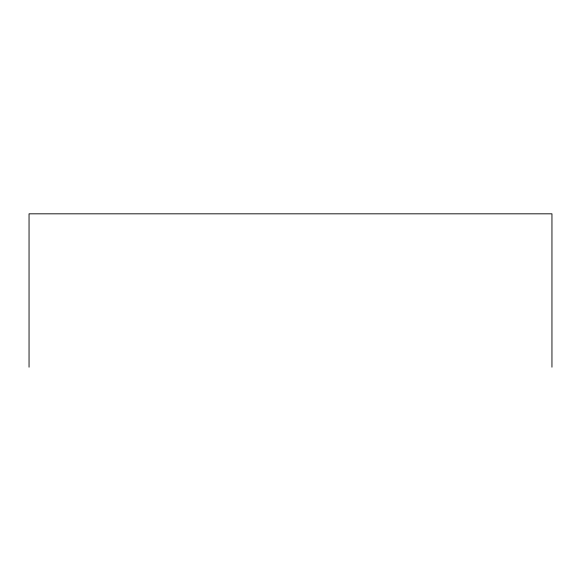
<?xml version="1.0" encoding="UTF-8"?>
<svg xmlns="http://www.w3.org/2000/svg" width="581" height="581" viewBox="0 0 581 581"><rect width="100%" height="100%" fill="white"/><g stroke="black" fill="none" stroke-linecap="round" stroke-linejoin="round"><path stroke-width="0.87" d="M551.95 367.177L551.95 213.823L29.05 213.823L29.05 367.177"/></g></svg>
